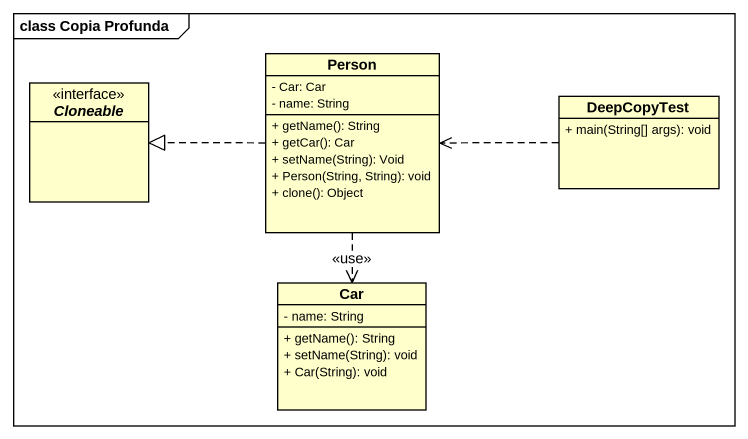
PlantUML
@startuml
mainframe class Copia Profunda
hide circle
hide empty members
skinparam classAttributeIconSize 0
interface Cloneable
class "Person" as Person_ {
  - Car: Car
  - name: String
  + getName(): String
  + getCar(): Car
  + setName(String): Void
  + Person(String, String): void
  + clone(): Object
}
class DeepCopyTest {
  + main(String[] args): void
}
class Car {
  - name: String
  + getName(): String
  + setName(String): void
  + Car(String): void
}
Person_ .left.|> Cloneable
Person_ ..> Car : <<use>>
DeepCopyTest .left.> Person_
@enduml
